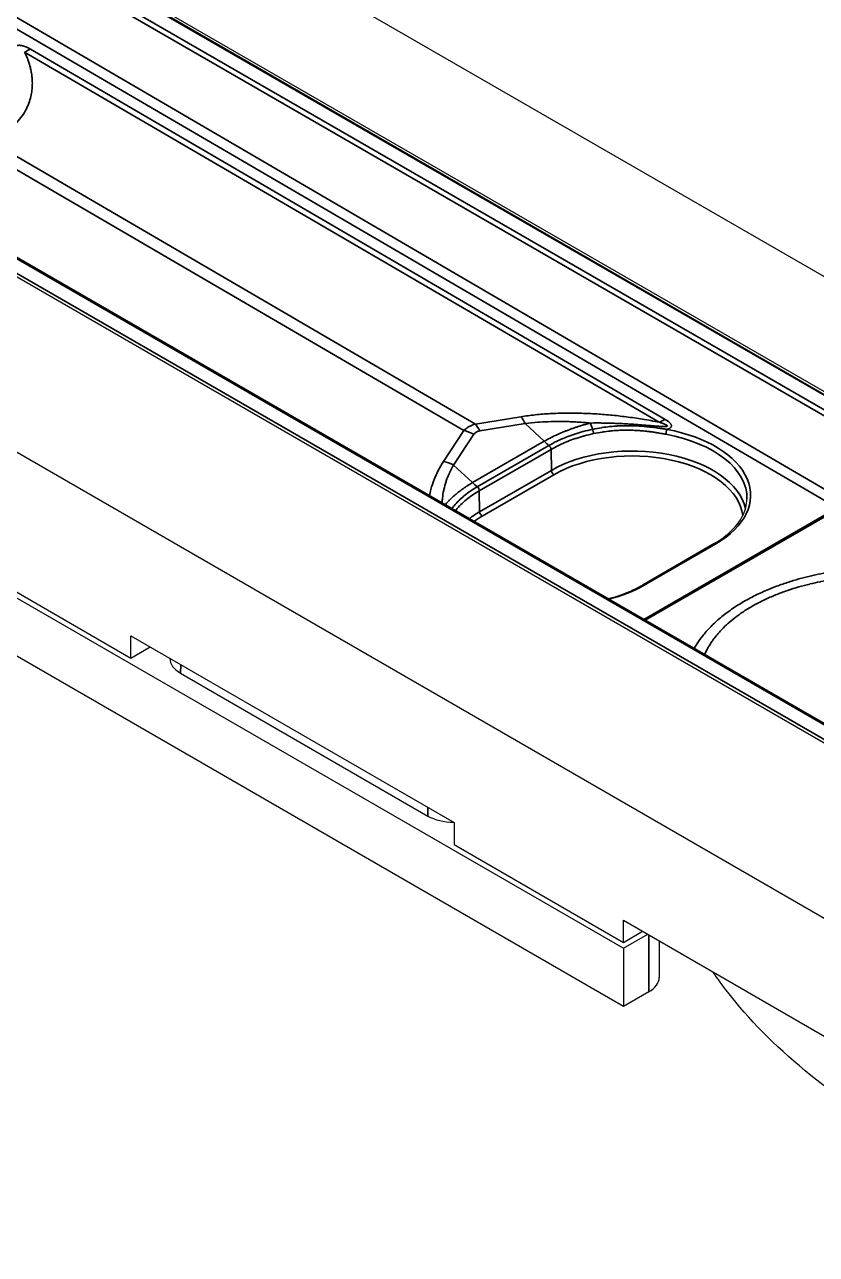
# Model space of a CAD drawing. Header units: millimetres. Extents: x 68 to 2000, y 100 to 2870.
# Drawn here: x 1280.8 to 1336.2, y 839.4 to 925.4 of the extents above; entities that cross this region are included whole.
import ezdxf

# ---------------------------------------------------------------- set-up
doc = ezdxf.new("R2010")
doc.units = ezdxf.units.MM
doc.header["$LTSCALE"] = 10
doc.layers.add('_Sichtbarkanten', color=7, linetype='Continuous', lineweight=25)
doc.layers.add('Sichtbar schmal (ISO)', color=7, linetype='Continuous', lineweight=35)

msp = doc.modelspace()

# ---------------------------------------------------------------- linework, layer by layer
at = {"layer": '_Sichtbarkanten'}
for p, q in [((1204.086, 984.388), (1557.64, 780.264)), ((1215.401, 969.636), (1532.191, 786.737)), ((1215.93, 969.507), (1531.866, 787.102)), ((1165.195, 961.934), (1518.749, 757.81)), ((1512.209, 775.207), (1195.431, 958.099)), ((1510.546, 774.793), (1194.611, 957.199)), ((1172.443, 947.544), (1322.71, 860.787)), ((1322.71, 856.705), (1172.443, 943.461)), ((1321.852, 898.1), (1321.851, 898.1)), ((1259.594, 897.635), (1288.232, 881.101)), ((1329.054, 889.105), (1324.033, 886.206)), ((1288.232, 881.101), (1288.232, 882.653)), ((1288.232, 882.653), (1310.859, 869.589)), ((1288.232, 881.101), (1289.575, 881.877)), ((1291.699, 880.042), (1309.025, 870.039)), ((1310.859, 869.589), (1310.859, 868.037)), ((1310.859, 868.037), (1322.703, 861.199)), ((1322.703, 861.199), (1322.703, 862.75)), ((1322.703, 862.75), (1361.241, 840.501)), ((1322.703, 861.199), (1324.047, 861.975)), ((1322.71, 860.787), (1324.407, 861.767)), ((1322.71, 860.787), (1322.71, 856.705)), ((1325.21, 861.304), (1325.21, 858.746)), ((1324.477, 857.725), (1322.71, 856.705))]:
    msp.add_line(p, q, dxfattribs=at)
for centre, major_axis, ratio, start_param, end_param in [((1293.47, 881.062), (-2.503, 0), 0.576647, 6.275518, 7.067974), ((1310.792, 871.061), (2.5, 0), 0.578054, 3.9276, 4.720056), ((1322.71, 858.746), (2.5, 0), 0.57735, 5.497787, 6.283185)]:
    msp.add_ellipse(centre, major_axis=major_axis, ratio=ratio, start_param=start_param, end_param=end_param, dxfattribs=at)
for points, knots in [([(1329.054, 889.105), (1329.656, 889.452), (1330.163, 889.86), (1330.906, 890.718), (1331.155, 891.176), (1331.322, 891.831), (1331.35, 892.028), (1331.354, 892.226)], [0, 0, 0, 0, 0.516937, 0.516937, 1.025383, 1.025383, 1.242957, 1.242957, 1.242957, 1.242957]), ([(1321.613, 885.248), (1322.152, 885.386), (1322.665, 885.559), (1323.453, 885.895), (1323.754, 886.045), (1324.033, 886.206)], [2.7346753, 2.7346753, 2.7346753, 2.7346753, 3.087735, 3.087735, 3.3269, 3.3269, 3.3269, 3.3269]), ([(1361.241, 839.767), (1361.143, 839.791), (1361.045, 839.816), (1360.948, 839.842), (1357.715, 840.675), (1354.509, 841.729), (1351.438, 842.967), (1348.367, 844.205), (1345.432, 845.627), (1342.732, 847.186), (1340.033, 848.745), (1337.569, 850.439), (1335.424, 852.212), (1333.28, 853.985), (1331.455, 855.836), (1330.012, 857.703), (1329.647, 858.175), (1329.306, 858.648), (1328.99, 859.121)], [0.0950371, 0.0950371, 0.0950371, 0.0950371, 0.1010675, 0.1010675, 0.1010675, 0.3005338, 0.3005338, 0.3005338, 0.5, 0.5, 0.5, 0.6994662, 0.6994662, 0.6994662, 0.8989325, 0.8989325, 0.8989325, 0.9493881, 0.9493881, 0.9493881, 0.9493881])]:
    msp.add_open_spline(points, degree=3, knots=knots, dxfattribs=at)
at = {"layer": 'Sichtbar schmal (ISO)'}
for p, q in [((1532.066, 786.724), (1215.276, 969.623)), ((1530.993, 785.911), (1214.216, 968.803)), ((1214.392, 969.106), (1531.17, 786.214)), ((1338.016, 892.207), (1214.216, 964.445)), ((1337.66, 891.603), (1213.86, 963.841)), ((1512.084, 775.195), (1195.306, 958.087)), ((1194.41, 957.576), (1511.201, 774.677)), ((1325.618, 897.806), (1281.196, 923.722)), ((1325.215, 897.6), (1280.792, 923.516)), ((1312.343, 897.479), (1278.825, 917.034)), ((1311.536, 897.014), (1278.018, 916.568)), ((1315.53, 897.99), (1312.343, 897.479)), ((1322.021, 898.084), (1322.021, 898.084)), ((1311.536, 897.014), (1310.113, 894.863)), ((1315.836, 897.505), (1312.649, 896.994)), ((1315.836, 897.505), (1317.162, 896.271)), ((1312.246, 896.761), (1310.822, 894.61)), ((1312.149, 893.376), (1317.162, 896.271)), ((1317.495, 895.981), (1312.481, 893.087)), ((1317.64, 895.705), (1312.62, 892.806)), ((1317.64, 895.705), (1317.662, 894.235)), ((1310.822, 894.61), (1312.149, 893.376)), ((1317.662, 894.235), (1312.642, 891.336)), ((1317.839, 893.932), (1312.819, 891.034)), ((1312.62, 892.806), (1312.642, 891.336)), ((1324.133, 883.793), (1337.66, 891.603)), ((1324.226, 883.74), (1337.753, 891.55)), ((1324.159, 886.193), (1329.179, 889.092)), ((1291.699, 880.042), (1291.735, 880.63)), ((1309.025, 870.039), (1309.025, 870.647)), ((1324.477, 861.726), (1324.477, 857.725))]:
    msp.add_line(p, q, dxfattribs=at)
for centre, major_axis, ratio, start_param, end_param in [((1281.214, 927.794), (2.52, 4.319), 0.574314, 3.815223, 3.92959), ((1315.319, 895.851), (0.396, -2.468), 0.393811, 2.240031, 2.552528), ((1325.637, 901.878), (2.52, 4.319), 0.574319, 3.815234, 3.929599), ((1311.729, 895.107), (2.085, -1.38), 0.678392, 1.764791, 2.077288), ((1312.132, 895.34), (0.396, -2.468), 0.393812, 2.240031, 2.552527), ((1320.868, 900.504), (0.844, -4.928), 0.236307, 5.314742, 5.431951), ((1320.533, 896.936), (0.052, -0.244), 0.269867, 0.94212, 2.279891), ((1325.757, 896.892), (-0.045, -0.246), 0.237435, 3.781913, 5.332802), ((1323.323, 892.509), (-8.283, 0.038), 0.580365, 2.35884, 4.416552), ((1318.196, 899.578), (2.5, -4.33), 0.57735, 5.201094, 5.298232), ((1323.322, 892.309), (-8.033, 0.038), 0.580459, 3.131914, 4.416633), ((1323.322, 890.967), (8.004, 0), 0.57735, 0.132278, 2.356194), ((1323.322, 890.766), (7.754, 0), 0.57735, 0.067114, 2.356194), ((1310.305, 892.957), (2.085, -1.38), 0.678392, 1.764791, 2.077288), ((1317.839, 894.136), (-0.125, 0.217), 0.57735, 0.802851, 2.356194), ((1313.182, 896.683), (2.5, -4.33), 0.57735, 5.201094, 5.298232), ((1312.445, 892.906), (0.121, -0.219), 0.577881, 0.813782, 2.167426), ((1318.302, 888.068), (-8.004, 0), 0.57735, 5.497787, 5.637259), ((1318.302, 887.868), (-7.754, 0), 0.57735, 5.497787, 5.609846), ((1312.819, 891.238), (-0.125, 0.217), 0.57735, 0.802851, 2.356194), ((1329.179, 888.888), (-0.125, 0.217), 0.57735, 5.492551, 6.283185), ((1318.302, 889.61), (-8.283, 0.038), 0.580366, 1.993328, 2.358839), ((1324.158, 885.99), (-0.125, 0.217), 0.57735, 5.492551, 6.283185)]:
    msp.add_ellipse(centre, major_axis=major_axis, ratio=ratio, start_param=start_param, end_param=end_param, dxfattribs=at)
for points, knots in [([(1281.196, 923.722), (1281.169, 923.738), (1281.116, 923.768), (1281.041, 923.807), (1280.967, 923.843), (1280.895, 923.874), (1280.825, 923.901), (1280.758, 923.925), (1280.692, 923.945), (1280.627, 923.96), (1280.565, 923.972), (1280.504, 923.98), (1280.447, 923.984), (1280.392, 923.985), (1280.34, 923.981), (1280.29, 923.974), (1280.238, 923.963), (1280.183, 923.945), (1280.128, 923.921), (1280.075, 923.891), (1280.024, 923.855), (1279.993, 923.827), (1279.978, 923.813)], [0, 0, 0, 0, 0.05, 0.1, 0.15, 0.2, 0.25, 0.3, 0.35, 0.4, 0.45, 0.5, 0.55, 0.6, 0.65, 0.7, 0.75, 0.8, 0.85, 0.9, 0.95, 1, 1, 1, 1]), ([(1280.25, 918.579), (1280.387, 918.728), (1280.635, 919.036), (1280.938, 919.549), (1281.144, 920.055), (1281.266, 920.525), (1281.325, 920.954), (1281.34, 921.347), (1281.321, 921.704), (1281.278, 922.032), (1281.217, 922.338), (1281.139, 922.634), (1281.043, 922.928), (1280.928, 923.223), (1280.839, 923.418), (1280.792, 923.516)], [0, 0, 0, 0, 0.0769231, 0.1538462, 0.2307692, 0.3076923, 0.3846154, 0.4615385, 0.5384615, 0.6153846, 0.6923077, 0.7692308, 0.8461538, 0.9230769, 0.9999999, 0.9999999, 0.9999999, 0.9999999]), ([(1325.215, 897.6), (1324.819, 897.68), (1324.038, 897.822), (1322.904, 897.988), (1321.795, 898.112), (1320.7, 898.196), (1319.636, 898.24), (1318.638, 898.246), (1317.591, 898.213), (1316.529, 898.131), (1315.859, 898.043), (1315.53, 897.99)], [0.0000004, 0.0000004, 0.0000004, 0.0000004, 0.1111111, 0.2222222, 0.3333333, 0.4444444, 0.5555556, 0.6666667, 0.7777778, 0.8888889, 1, 1, 1, 1]), ([(1325.758, 897.096), (1325.781, 897.104), (1325.825, 897.12), (1325.884, 897.146), (1325.935, 897.173), (1325.978, 897.202), (1326.011, 897.231), (1326.036, 897.261), (1326.053, 897.29), (1326.063, 897.32), (1326.067, 897.354), (1326.063, 897.392), (1326.05, 897.431), (1326.028, 897.472), (1325.997, 897.515), (1325.958, 897.559), (1325.909, 897.605), (1325.852, 897.652), (1325.785, 897.702), (1325.708, 897.753), (1325.649, 897.788), (1325.618, 897.806)], [0, 0, 0, 0, 0.0526316, 0.1052632, 0.1578947, 0.2105263, 0.2631579, 0.3157895, 0.3684211, 0.4210526, 0.4736842, 0.5263158, 0.5789474, 0.6315789, 0.6842105, 0.7368421, 0.7894737, 0.8421053, 0.8947368, 0.9473684, 0.9999987, 0.9999987, 0.9999987, 0.9999987]), ([(1312.343, 897.479), (1312.278, 897.461), (1312.215, 897.44), (1312.155, 897.417), (1312.095, 897.393), (1312.037, 897.368), (1311.982, 897.339), (1311.927, 897.311), (1311.875, 897.281), (1311.823, 897.248), (1311.772, 897.215), (1311.723, 897.179), (1311.675, 897.14), (1311.627, 897.101), (1311.581, 897.059), (1311.536, 897.014)], [0.000001, 0.000001, 0.000001, 0.000001, 0.2, 0.2, 0.2, 0.4, 0.4, 0.4, 0.6, 0.6, 0.6, 0.8, 0.8, 0.8, 1, 1, 1, 1]), ([(1312.649, 896.994), (1312.611, 896.988), (1312.54, 896.972), (1312.448, 896.937), (1312.369, 896.891), (1312.301, 896.834), (1312.263, 896.787), (1312.246, 896.761)], [0.0000019, 0.0000019, 0.0000019, 0.0000019, 0.2, 0.4, 0.6, 0.8, 1, 1, 1, 1]), ([(1320.387, 897.548), (1320.262, 897.56), (1320.137, 897.571), (1320.013, 897.581), (1319.83, 897.595), (1319.649, 897.608), (1319.469, 897.618), (1319.305, 897.627), (1319.143, 897.635), (1318.98, 897.64), (1318.844, 897.645), (1318.708, 897.649), (1318.57, 897.651), (1318.358, 897.654), (1318.143, 897.655), (1317.927, 897.652), (1317.834, 897.65), (1317.741, 897.648), (1317.648, 897.646), (1317.384, 897.639), (1317.119, 897.626), (1316.859, 897.608), (1316.813, 897.605), (1316.768, 897.601), (1316.723, 897.598), (1316.419, 897.574), (1316.123, 897.544), (1315.836, 897.505)], [0.0000009, 0.0000009, 0.0000009, 0.0000009, 0.0810431, 0.0810431, 0.0810431, 0.2, 0.2, 0.2, 0.3088826, 0.3088826, 0.3088826, 0.4, 0.4, 0.4, 0.5401149, 0.5401149, 0.5401149, 0.6, 0.6, 0.6, 0.7701501, 0.7701501, 0.7701501, 0.8, 0.8, 0.8, 1, 1, 1, 1]), ([(1317.162, 896.271), (1317.302, 896.351), (1317.438, 896.425), (1317.568, 896.492), (1317.58, 896.499), (1317.592, 896.505), (1317.604, 896.511), (1317.724, 896.572), (1317.838, 896.628), (1317.948, 896.68), (1317.969, 896.689), (1317.99, 896.699), (1318.01, 896.708), (1318.111, 896.755), (1318.208, 896.798), (1318.302, 896.839), (1318.33, 896.85), (1318.356, 896.862), (1318.383, 896.873), (1318.47, 896.909), (1318.554, 896.943), (1318.636, 896.976), (1318.667, 896.989), (1318.698, 897.001), (1318.729, 897.013), (1318.807, 897.043), (1318.882, 897.071), (1318.957, 897.099), (1318.991, 897.111), (1319.025, 897.123), (1319.058, 897.135), (1319.131, 897.161), (1319.202, 897.186), (1319.274, 897.211), (1319.31, 897.223), (1319.345, 897.235), (1319.381, 897.247), (1319.455, 897.271), (1319.529, 897.295), (1319.604, 897.319), (1319.639, 897.33), (1319.674, 897.341), (1319.709, 897.352), (1319.794, 897.379), (1319.881, 897.405), (1319.968, 897.43), (1319.994, 897.438), (1320.019, 897.445), (1320.045, 897.452), (1320.158, 897.485), (1320.272, 897.517), (1320.387, 897.548)], [0, 0, 0, 0, 0.1016951, 0.1016951, 0.1016951, 0.1111111, 0.1111111, 0.1111111, 0.2045975, 0.2045975, 0.2045975, 0.2222222, 0.2222222, 0.2222222, 0.3085673, 0.3085673, 0.3085673, 0.3333333, 0.3333333, 0.3333333, 0.4138171, 0.4138171, 0.4138171, 0.4444444, 0.4444444, 0.4444444, 0.5210089, 0.5210089, 0.5210089, 0.5555556, 0.5555556, 0.5555556, 0.6299216, 0.6299216, 0.6299216, 0.6666667, 0.6666667, 0.6666667, 0.7424194, 0.7424194, 0.7424194, 0.7777778, 0.7777778, 0.7777778, 0.8636836, 0.8636836, 0.8636836, 0.8888889, 0.8888889, 0.8888889, 0.9999987, 0.9999987, 0.9999987, 0.9999987]), ([(1320.549, 897.106), (1320.326, 897.059), (1320.107, 897.006), (1319.891, 896.948), (1319.886, 896.947), (1319.881, 896.946), (1319.875, 896.944), (1319.678, 896.891), (1319.485, 896.833), (1319.295, 896.771), (1319.273, 896.764), (1319.25, 896.757), (1319.228, 896.749), (1319.046, 896.688), (1318.868, 896.624), (1318.694, 896.555), (1318.666, 896.544), (1318.639, 896.533), (1318.611, 896.522), (1318.431, 896.449), (1318.257, 896.373), (1318.088, 896.292), (1318.069, 896.283), (1318.05, 896.274), (1318.031, 896.265), (1317.845, 896.175), (1317.666, 896.08), (1317.495, 895.981)], [0, 0, 0, 0, 0.195223, 0.195223, 0.195223, 0.2, 0.2, 0.2, 0.378744, 0.378744, 0.378744, 0.4, 0.4, 0.4, 0.572466, 0.572466, 0.572466, 0.6, 0.6, 0.6, 0.779927, 0.779927, 0.779927, 0.8, 0.8, 0.8, 1, 1, 1, 1]), ([(1320.387, 897.548), (1320.538, 897.55), (1320.685, 897.551), (1320.83, 897.551), (1320.921, 897.551), (1321.01, 897.551), (1321.099, 897.55), (1321.15, 897.55), (1321.201, 897.549), (1321.252, 897.549), (1321.39, 897.547), (1321.526, 897.545), (1321.661, 897.541), (1321.796, 897.538), (1321.929, 897.534), (1322.062, 897.529), (1322.117, 897.527), (1322.172, 897.525), (1322.227, 897.523), (1322.305, 897.52), (1322.381, 897.517), (1322.457, 897.513), (1322.588, 897.507), (1322.716, 897.5), (1322.838, 897.494), (1322.96, 897.487), (1323.075, 897.48), (1323.182, 897.473), (1323.256, 897.468), (1323.326, 897.463), (1323.393, 897.459), (1323.423, 897.457), (1323.452, 897.455), (1323.481, 897.453), (1323.574, 897.446), (1323.661, 897.44), (1323.743, 897.433), (1323.825, 897.427), (1323.903, 897.421), (1323.977, 897.415), (1324.051, 897.41), (1324.12, 897.404), (1324.187, 897.399), (1324.253, 897.393), (1324.316, 897.388), (1324.375, 897.383), (1324.435, 897.378), (1324.491, 897.373), (1324.545, 897.369), (1324.57, 897.367), (1324.595, 897.365), (1324.619, 897.363), (1324.646, 897.36), (1324.673, 897.358), (1324.7, 897.356), (1324.748, 897.352), (1324.795, 897.348), (1324.839, 897.344), (1324.883, 897.341), (1324.926, 897.337), (1324.966, 897.334), (1325.006, 897.331), (1325.044, 897.328), (1325.081, 897.325), (1325.117, 897.323), (1325.152, 897.32), (1325.185, 897.318), (1325.218, 897.316), (1325.25, 897.314), (1325.28, 897.312), (1325.311, 897.31), (1325.34, 897.308), (1325.367, 897.307), (1325.395, 897.305), (1325.422, 897.304), (1325.447, 897.303), (1325.473, 897.302), (1325.497, 897.302), (1325.52, 897.301), (1325.542, 897.301), (1325.564, 897.301), (1325.584, 897.301), (1325.604, 897.301), (1325.623, 897.301), (1325.64, 897.302), (1325.657, 897.303), (1325.673, 897.303), (1325.687, 897.305), (1325.702, 897.306), (1325.715, 897.308), (1325.726, 897.31), (1325.737, 897.312), (1325.747, 897.314), (1325.755, 897.316), (1325.763, 897.319), (1325.769, 897.321), (1325.774, 897.324), (1325.779, 897.327), (1325.782, 897.33), (1325.785, 897.334), (1325.787, 897.337), (1325.788, 897.34), (1325.788, 897.344), (1325.787, 897.348), (1325.786, 897.352), (1325.783, 897.357), (1325.78, 897.362), (1325.776, 897.367), (1325.769, 897.372), (1325.763, 897.378), (1325.755, 897.384), (1325.746, 897.39), (1325.737, 897.396), (1325.726, 897.403), (1325.714, 897.41), (1325.701, 897.417), (1325.687, 897.424), (1325.672, 897.431), (1325.656, 897.439), (1325.639, 897.447), (1325.62, 897.455), (1325.601, 897.463), (1325.581, 897.471), (1325.559, 897.48), (1325.537, 897.489), (1325.514, 897.498), (1325.488, 897.507), (1325.463, 897.517), (1325.436, 897.526), (1325.408, 897.536), (1325.379, 897.546), (1325.349, 897.556), (1325.317, 897.567), (1325.285, 897.578), (1325.251, 897.589), (1325.215, 897.6)], [0, 0, 0, 0, 0.02439, 0.02439, 0.02439, 0.039811, 0.039811, 0.039811, 0.04878, 0.04878, 0.04878, 0.073171, 0.073171, 0.073171, 0.097561, 0.097561, 0.097561, 0.107724, 0.107724, 0.107724, 0.121951, 0.121951, 0.121951, 0.146341, 0.146341, 0.146341, 0.170732, 0.170732, 0.170732, 0.187601, 0.187601, 0.187601, 0.195122, 0.195122, 0.195122, 0.219512, 0.219512, 0.219512, 0.243902, 0.243902, 0.243902, 0.268293, 0.268293, 0.268293, 0.292683, 0.292683, 0.292683, 0.317073, 0.317073, 0.317073, 0.32837, 0.32837, 0.32837, 0.341463, 0.341463, 0.341463, 0.365854, 0.365854, 0.365854, 0.390244, 0.390244, 0.390244, 0.414634, 0.414634, 0.414634, 0.439024, 0.439024, 0.439024, 0.463415, 0.463415, 0.463415, 0.487805, 0.487805, 0.487805, 0.512195, 0.512195, 0.512195, 0.536585, 0.536585, 0.536585, 0.560976, 0.560976, 0.560976, 0.585366, 0.585366, 0.585366, 0.609756, 0.609756, 0.609756, 0.634146, 0.634146, 0.634146, 0.658537, 0.658537, 0.658537, 0.682927, 0.682927, 0.682927, 0.707317, 0.707317, 0.707317, 0.731707, 0.731707, 0.731707, 0.756098, 0.756098, 0.756098, 0.780488, 0.780488, 0.780488, 0.804878, 0.804878, 0.804878, 0.829268, 0.829268, 0.829268, 0.853659, 0.853659, 0.853659, 0.878049, 0.878049, 0.878049, 0.902439, 0.902439, 0.902439, 0.926829, 0.926829, 0.926829, 0.95122, 0.95122, 0.95122, 0.97561, 0.97561, 0.97561, 1, 1, 1, 1]), ([(1325.758, 897.096), (1325.717, 897.103), (1325.673, 897.11), (1325.626, 897.118), (1325.623, 897.118), (1325.62, 897.119), (1325.617, 897.119), (1325.573, 897.127), (1325.526, 897.134), (1325.477, 897.142), (1325.47, 897.143), (1325.463, 897.145), (1325.455, 897.146), (1325.409, 897.153), (1325.36, 897.161), (1325.308, 897.169), (1325.296, 897.171), (1325.284, 897.173), (1325.272, 897.175), (1325.223, 897.182), (1325.173, 897.19), (1325.12, 897.198), (1325.103, 897.2), (1325.085, 897.203), (1325.067, 897.206), (1325.017, 897.213), (1324.965, 897.22), (1324.912, 897.227), (1324.888, 897.231), (1324.863, 897.234), (1324.838, 897.237), (1324.788, 897.244), (1324.736, 897.25), (1324.682, 897.257), (1324.65, 897.261), (1324.618, 897.265), (1324.585, 897.268), (1324.535, 897.274), (1324.483, 897.28), (1324.429, 897.286), (1324.388, 897.29), (1324.347, 897.294), (1324.305, 897.298), (1324.255, 897.303), (1324.203, 897.308), (1324.15, 897.312), (1324.099, 897.317), (1324.047, 897.321), (1323.993, 897.325), (1323.944, 897.328), (1323.894, 897.332), (1323.843, 897.335), (1323.779, 897.339), (1323.714, 897.343), (1323.646, 897.346), (1323.6, 897.348), (1323.552, 897.35), (1323.504, 897.352), (1323.425, 897.355), (1323.344, 897.357), (1323.26, 897.359), (1323.217, 897.36), (1323.173, 897.36), (1323.128, 897.361), (1323.032, 897.362), (1322.932, 897.361), (1322.829, 897.36), (1322.791, 897.359), (1322.752, 897.358), (1322.713, 897.357), (1322.596, 897.355), (1322.474, 897.35), (1322.346, 897.343), (1322.315, 897.341), (1322.284, 897.339), (1322.252, 897.337), (1322.11, 897.329), (1321.962, 897.317), (1321.807, 897.301), (1321.785, 897.299), (1321.764, 897.297), (1321.742, 897.295), (1321.572, 897.277), (1321.395, 897.255), (1321.208, 897.226), (1321.197, 897.224), (1321.186, 897.223), (1321.176, 897.221), (1320.977, 897.19), (1320.767, 897.153), (1320.549, 897.106)], [0, 0, 0, 0, 0.0625, 0.0625, 0.0625, 0.0664152, 0.0664152, 0.0664152, 0.125, 0.125, 0.125, 0.1332616, 0.1332616, 0.1332616, 0.1875, 0.1875, 0.1875, 0.2000516, 0.2000516, 0.2000516, 0.25, 0.25, 0.25, 0.266652, 0.266652, 0.266652, 0.3125, 0.3125, 0.3125, 0.3331533, 0.3331533, 0.3331533, 0.375, 0.375, 0.375, 0.3996259, 0.3996259, 0.3996259, 0.4375, 0.4375, 0.4375, 0.4661489, 0.4661489, 0.4661489, 0.5, 0.5, 0.5, 0.5327532, 0.5327532, 0.5327532, 0.5625, 0.5625, 0.5625, 0.5994492, 0.5994492, 0.5994492, 0.625, 0.625, 0.625, 0.6662511, 0.6662511, 0.6662511, 0.6875, 0.6875, 0.6875, 0.733172, 0.733172, 0.733172, 0.75, 0.75, 0.75, 0.8002452, 0.8002452, 0.8002452, 0.8125, 0.8125, 0.8125, 0.8673425, 0.8673425, 0.8673425, 0.875, 0.875, 0.875, 0.9341085, 0.9341085, 0.9341085, 0.9375, 0.9375, 0.9375, 0.9999998, 0.9999998, 0.9999998, 0.9999998]), ([(1325.684, 896.758), (1325.643, 896.765), (1325.6, 896.773), (1325.554, 896.782), (1325.551, 896.782), (1325.548, 896.783), (1325.545, 896.783), (1325.502, 896.791), (1325.456, 896.799), (1325.407, 896.808), (1325.4, 896.809), (1325.393, 896.811), (1325.387, 896.812), (1325.341, 896.82), (1325.293, 896.828), (1325.243, 896.837), (1325.231, 896.839), (1325.219, 896.841), (1325.208, 896.843), (1325.16, 896.851), (1325.111, 896.86), (1325.06, 896.868), (1325.043, 896.871), (1325.026, 896.874), (1325.008, 896.876), (1324.96, 896.884), (1324.91, 896.892), (1324.858, 896.9), (1324.834, 896.903), (1324.81, 896.907), (1324.786, 896.91), (1324.737, 896.917), (1324.687, 896.925), (1324.634, 896.932), (1324.604, 896.936), (1324.572, 896.94), (1324.54, 896.944), (1324.491, 896.95), (1324.441, 896.956), (1324.389, 896.963), (1324.349, 896.967), (1324.309, 896.972), (1324.268, 896.976), (1324.219, 896.981), (1324.169, 896.986), (1324.118, 896.991), (1324.068, 896.996), (1324.018, 897.001), (1323.965, 897.005), (1323.918, 897.009), (1323.869, 897.013), (1323.82, 897.016), (1323.758, 897.021), (1323.694, 897.025), (1323.629, 897.029), (1323.583, 897.031), (1323.537, 897.034), (1323.49, 897.036), (1323.414, 897.039), (1323.335, 897.042), (1323.253, 897.044), (1323.211, 897.045), (1323.169, 897.046), (1323.125, 897.047), (1323.032, 897.048), (1322.935, 897.048), (1322.834, 897.047), (1322.797, 897.047), (1322.759, 897.046), (1322.721, 897.046), (1322.607, 897.043), (1322.489, 897.039), (1322.365, 897.033), (1322.335, 897.031), (1322.304, 897.03), (1322.273, 897.028), (1322.135, 897.02), (1321.991, 897.009), (1321.84, 896.994), (1321.819, 896.992), (1321.798, 896.99), (1321.777, 896.988), (1321.612, 896.97), (1321.44, 896.949), (1321.258, 896.921), (1321.247, 896.92), (1321.237, 896.918), (1321.226, 896.916), (1321.033, 896.886), (1320.829, 896.85), (1320.617, 896.804)], [0, 0, 0, 0, 0.0625, 0.0625, 0.0625, 0.066415, 0.066415, 0.066415, 0.125, 0.125, 0.125, 0.133261, 0.133261, 0.133261, 0.1875, 0.1875, 0.1875, 0.200051, 0.200051, 0.200051, 0.25, 0.25, 0.25, 0.266651, 0.266651, 0.266651, 0.3125, 0.3125, 0.3125, 0.333153, 0.333153, 0.333153, 0.375, 0.375, 0.375, 0.399625, 0.399625, 0.399625, 0.4375, 0.4375, 0.4375, 0.466148, 0.466148, 0.466148, 0.5, 0.5, 0.5, 0.532753, 0.532753, 0.532753, 0.5625, 0.5625, 0.5625, 0.599449, 0.599449, 0.599449, 0.625, 0.625, 0.625, 0.66625, 0.66625, 0.66625, 0.6875, 0.6875, 0.6875, 0.733171, 0.733171, 0.733171, 0.75, 0.75, 0.75, 0.800244, 0.800244, 0.800244, 0.8125, 0.8125, 0.8125, 0.867342, 0.867342, 0.867342, 0.875, 0.875, 0.875, 0.934107, 0.934107, 0.934107, 0.9375, 0.9375, 0.9375, 1, 1, 1, 1]), ([(1320.617, 896.804), (1320.4, 896.757), (1320.185, 896.706), (1319.975, 896.649), (1319.97, 896.647), (1319.965, 896.646), (1319.96, 896.645), (1319.768, 896.593), (1319.579, 896.536), (1319.393, 896.475), (1319.372, 896.468), (1319.35, 896.461), (1319.329, 896.454), (1319.151, 896.394), (1318.977, 896.331), (1318.807, 896.264), (1318.78, 896.253), (1318.754, 896.243), (1318.728, 896.232), (1318.552, 896.161), (1318.381, 896.086), (1318.215, 896.007), (1318.198, 895.998), (1318.18, 895.99), (1318.163, 895.982), (1317.982, 895.894), (1317.807, 895.801), (1317.64, 895.705)], [0, 0, 0, 0, 0.1954813, 0.1954813, 0.1954813, 0.2, 0.2, 0.2, 0.3792433, 0.3792433, 0.3792433, 0.4, 0.4, 0.4, 0.5732191, 0.5732191, 0.5732191, 0.6, 0.6, 0.6, 0.7809523, 0.7809523, 0.7809523, 0.8, 0.8, 0.8, 1, 1, 1, 1]), ([(1317.495, 895.981), (1317.511, 895.969), (1317.526, 895.954), (1317.541, 895.937), (1317.555, 895.921), (1317.569, 895.903), (1317.581, 895.884), (1317.593, 895.865), (1317.603, 895.845), (1317.612, 895.824), (1317.621, 895.804), (1317.628, 895.783), (1317.632, 895.763), (1317.637, 895.743), (1317.64, 895.723), (1317.64, 895.705)], [0, 0, 0, 0, 0.2, 0.2, 0.2, 0.4, 0.4, 0.4, 0.6, 0.6, 0.6, 0.8, 0.8, 0.8, 1, 1, 1, 1]), ([(1310.113, 894.863), (1309.975, 894.656), (1309.729, 894.233), (1309.443, 893.591), (1309.248, 892.988), (1309.163, 892.604), (1309.134, 892.453)], [0, 0, 0, 0, 0.1111111, 0.2222222, 0.3333333, 0.4042654, 0.4042654, 0.4042654, 0.4042654]), ([(1310.822, 894.61), (1310.715, 894.433), (1310.618, 894.251), (1310.533, 894.067), (1310.529, 894.059), (1310.525, 894.051), (1310.522, 894.043), (1310.439, 893.864), (1310.368, 893.683), (1310.305, 893.498), (1310.301, 893.485), (1310.296, 893.473), (1310.292, 893.46), (1310.233, 893.279), (1310.181, 893.092), (1310.14, 892.902), (1310.136, 892.883), (1310.132, 892.865), (1310.128, 892.846), (1310.089, 892.661), (1310.06, 892.473), (1310.04, 892.284), (1310.037, 892.259), (1310.035, 892.234), (1310.033, 892.209), (1310.025, 892.121), (1310.019, 892.033), (1310.015, 891.944)], [0, 0, 0, 0, 0.1916286, 0.1916286, 0.1916286, 0.2, 0.2, 0.2, 0.3874298, 0.3874298, 0.3874298, 0.4, 0.4, 0.4, 0.5822938, 0.5822938, 0.5822938, 0.6, 0.6, 0.6, 0.7767429, 0.7767429, 0.7767429, 0.8, 0.8, 0.8, 0.881529, 0.881529, 0.881529, 0.881529]), ([(1310.225, 891.823), (1310.255, 891.858), (1310.286, 891.893), (1310.317, 891.928), (1310.318, 891.929), (1310.319, 891.93), (1310.32, 891.932), (1310.373, 891.991), (1310.428, 892.049), (1310.485, 892.107), (1310.487, 892.11), (1310.489, 892.112), (1310.492, 892.115), (1310.548, 892.172), (1310.606, 892.23), (1310.667, 892.288), (1310.67, 892.29), (1310.673, 892.293), (1310.676, 892.295), (1310.738, 892.354), (1310.804, 892.414), (1310.874, 892.476), (1310.876, 892.478), (1310.878, 892.479), (1310.88, 892.481), (1310.953, 892.544), (1311.031, 892.609), (1311.116, 892.677), (1311.201, 892.745), (1311.294, 892.816), (1311.395, 892.889), (1311.398, 892.891), (1311.401, 892.894), (1311.404, 892.896), (1311.504, 892.968), (1311.612, 893.043), (1311.734, 893.122), (1311.738, 893.124), (1311.742, 893.127), (1311.746, 893.129), (1311.867, 893.208), (1312.001, 893.291), (1312.149, 893.376)], [0.157285, 0.157285, 0.157285, 0.157285, 0.2202069, 0.2202069, 0.2202069, 0.2222222, 0.2222222, 0.2222222, 0.3289428, 0.3289428, 0.3289428, 0.3333333, 0.3333333, 0.3333333, 0.4397204, 0.4397204, 0.4397204, 0.4444444, 0.4444444, 0.4444444, 0.5525559, 0.5525559, 0.5525559, 0.5555556, 0.5555556, 0.5555556, 0.6666667, 0.6666667, 0.6666667, 0.7777778, 0.7777778, 0.7777778, 0.7809813, 0.7809813, 0.7809813, 0.8888889, 0.8888889, 0.8888889, 0.8924224, 0.8924224, 0.8924224, 1, 1, 1, 1]), ([(1312.481, 893.087), (1312.313, 892.99), (1312.152, 892.888), (1311.999, 892.783), (1311.996, 892.781), (1311.993, 892.779), (1311.99, 892.777), (1311.85, 892.681), (1311.716, 892.581), (1311.589, 892.478), (1311.575, 892.467), (1311.561, 892.455), (1311.547, 892.444), (1311.426, 892.344), (1311.312, 892.241), (1311.205, 892.137), (1311.189, 892.121), (1311.173, 892.105), (1311.157, 892.09), (1311.048, 891.98), (1310.946, 891.867), (1310.852, 891.753), (1310.843, 891.742), (1310.834, 891.73), (1310.824, 891.719), (1310.78, 891.663), (1310.737, 891.607), (1310.697, 891.551)], [0, 0, 0, 0, 0.1963807, 0.1963807, 0.1963807, 0.2, 0.2, 0.2, 0.3800145, 0.3800145, 0.3800145, 0.4, 0.4, 0.4, 0.574095, 0.574095, 0.574095, 0.6, 0.6, 0.6, 0.7817764, 0.7817764, 0.7817764, 0.8, 0.8, 0.8, 0.8880076, 0.8880076, 0.8880076, 0.8880076]), ([(1312.62, 892.806), (1312.453, 892.71), (1312.293, 892.609), (1312.141, 892.505), (1311.989, 892.4), (1311.845, 892.291), (1311.709, 892.18), (1311.573, 892.068), (1311.446, 891.953), (1311.329, 891.835), (1311.211, 891.717), (1311.102, 891.596), (1311.003, 891.473), (1310.985, 891.451), (1310.967, 891.428), (1310.949, 891.405)], [0, 0, 0, 0, 0.2, 0.2, 0.2, 0.4, 0.4, 0.4, 0.6, 0.6, 0.6, 0.8, 0.8, 0.8, 0.8370099, 0.8370099, 0.8370099, 0.8370099]), ([(1327.654, 881.76), (1327.72, 881.878), (1327.891, 882.163), (1328.239, 882.651), (1328.748, 883.238), (1329.393, 883.848), (1330.16, 884.444), (1331.02, 884.999), (1331.935, 885.491), (1332.86, 885.909), (1333.755, 886.251), (1334.597, 886.525), (1335.388, 886.746), (1336.152, 886.927), (1336.914, 887.08), (1337.692, 887.209), (1338.484, 887.313), (1339.285, 887.392), (1340.092, 887.446), (1340.909, 887.475), (1341.743, 887.479), (1342.595, 887.456), (1343.454, 887.407), (1344.35, 887.328), (1344.955, 887.256), (1345.261, 887.215)], [0.3110324, 0.3110324, 0.3110324, 0.3110324, 0.3333333, 0.3636364, 0.3939394, 0.4242424, 0.4545455, 0.4848485, 0.5151515, 0.5454545, 0.5757576, 0.6060606, 0.6363636, 0.6666667, 0.6969697, 0.7272727, 0.7575758, 0.7878788, 0.8181818, 0.8484848, 0.8787879, 0.9090909, 0.9393939, 0.969697, 1, 1, 1, 1]), ([(1328.391, 881.335), (1328.413, 881.386), (1328.436, 881.438), (1328.461, 881.49), (1328.5, 881.574), (1328.543, 881.659), (1328.59, 881.746), (1328.627, 881.814), (1328.666, 881.884), (1328.709, 881.955), (1328.768, 882.053), (1328.832, 882.154), (1328.903, 882.258), (1328.95, 882.326), (1329, 882.395), (1329.053, 882.466), (1329.14, 882.582), (1329.236, 882.701), (1329.341, 882.823), (1329.397, 882.888), (1329.456, 882.954), (1329.518, 883.02), (1329.641, 883.152), (1329.776, 883.286), (1329.92, 883.42), (1329.982, 883.478), (1330.046, 883.535), (1330.112, 883.592), (1330.275, 883.734), (1330.449, 883.875), (1330.632, 884.012), (1330.695, 884.059), (1330.758, 884.105), (1330.823, 884.151), (1331.024, 884.295), (1331.235, 884.434), (1331.453, 884.566), (1331.51, 884.601), (1331.567, 884.636), (1331.625, 884.67), (1331.859, 884.807), (1332.099, 884.937), (1332.341, 885.059), (1332.388, 885.082), (1332.434, 885.105), (1332.481, 885.128), (1332.738, 885.253), (1332.996, 885.369), (1333.251, 885.475), (1333.284, 885.488), (1333.316, 885.502), (1333.349, 885.515), (1333.617, 885.624), (1333.88, 885.722), (1334.137, 885.811), (1334.155, 885.817), (1334.173, 885.823), (1334.192, 885.83), (1334.46, 885.921), (1334.72, 886.002), (1334.973, 886.075), (1334.979, 886.077), (1334.984, 886.078), (1334.989, 886.08), (1335.247, 886.154), (1335.497, 886.219), (1335.743, 886.278), (1335.749, 886.28), (1335.755, 886.281), (1335.761, 886.283), (1336, 886.34), (1336.236, 886.392), (1336.47, 886.438), (1336.487, 886.442), (1336.504, 886.445), (1336.521, 886.448), (1336.745, 886.492), (1336.968, 886.532), (1337.194, 886.568), (1337.222, 886.573), (1337.25, 886.577), (1337.278, 886.582), (1337.493, 886.615), (1337.71, 886.645), (1337.928, 886.672), (1337.968, 886.677), (1338.009, 886.682), (1338.049, 886.687), (1338.256, 886.711), (1338.464, 886.732), (1338.673, 886.75), (1338.725, 886.754), (1338.778, 886.759), (1338.831, 886.763), (1339.028, 886.778), (1339.226, 886.791), (1339.424, 886.801), (1339.489, 886.804), (1339.553, 886.807), (1339.618, 886.809), (1339.805, 886.817), (1339.992, 886.822), (1340.179, 886.824), (1340.256, 886.825), (1340.333, 886.826), (1340.409, 886.826), (1340.586, 886.826), (1340.763, 886.824), (1340.941, 886.82), (1341.03, 886.818), (1341.119, 886.815), (1341.209, 886.812), (1341.376, 886.806), (1341.544, 886.798), (1341.713, 886.788), (1341.815, 886.781), (1341.918, 886.774), (1342.021, 886.766), (1342.178, 886.754), (1342.336, 886.741), (1342.493, 886.725), (1342.61, 886.713), (1342.726, 886.701), (1342.843, 886.687), (1342.989, 886.67), (1343.135, 886.651), (1343.282, 886.63), (1343.41, 886.612), (1343.539, 886.593), (1343.669, 886.572), (1343.807, 886.549), (1343.947, 886.525), (1344.087, 886.5), (1344.231, 886.473), (1344.377, 886.445), (1344.522, 886.415), (1344.649, 886.388), (1344.775, 886.361), (1344.9, 886.332), (1345.059, 886.296), (1345.217, 886.257), (1345.37, 886.218), (1345.475, 886.191), (1345.579, 886.164), (1345.68, 886.136), (1345.837, 886.093), (1345.988, 886.05), (1346.135, 886.006), (1346.223, 885.979), (1346.309, 885.953), (1346.394, 885.926), (1346.547, 885.878), (1346.697, 885.829), (1346.845, 885.778), (1346.919, 885.753), (1346.993, 885.727), (1347.067, 885.701), (1347.227, 885.645), (1347.387, 885.586), (1347.547, 885.525), (1347.608, 885.502), (1347.67, 885.478), (1347.731, 885.454), (1347.901, 885.388), (1348.07, 885.32), (1348.237, 885.25), (1348.288, 885.229), (1348.338, 885.208), (1348.389, 885.187), (1348.565, 885.112), (1348.74, 885.036), (1348.911, 884.959), (1348.949, 884.942), (1348.988, 884.925), (1349.026, 884.907), (1349.205, 884.826), (1349.379, 884.745), (1349.55, 884.664), (1349.577, 884.652), (1349.604, 884.639), (1349.63, 884.626)], [0.3542652, 0.3542652, 0.3542652, 0.3542652, 0.3617021, 0.3617021, 0.3617021, 0.3736094, 0.3736094, 0.3736094, 0.3829787, 0.3829787, 0.3829787, 0.3958207, 0.3958207, 0.3958207, 0.4042553, 0.4042553, 0.4042553, 0.4181077, 0.4181077, 0.4181077, 0.4255319, 0.4255319, 0.4255319, 0.4404113, 0.4404113, 0.4404113, 0.4468085, 0.4468085, 0.4468085, 0.4626811, 0.4626811, 0.4626811, 0.4680851, 0.4680851, 0.4680851, 0.4849459, 0.4849459, 0.4849459, 0.4893617, 0.4893617, 0.4893617, 0.5072216, 0.5072216, 0.5072216, 0.5106383, 0.5106383, 0.5106383, 0.5295051, 0.5295051, 0.5295051, 0.5319149, 0.5319149, 0.5319149, 0.5517803, 0.5517803, 0.5517803, 0.5531915, 0.5531915, 0.5531915, 0.5740327, 0.5740327, 0.5740327, 0.5744681, 0.5744681, 0.5744681, 0.5957447, 0.5957447, 0.5957447, 0.596269, 0.596269, 0.596269, 0.6170213, 0.6170213, 0.6170213, 0.6185012, 0.6185012, 0.6185012, 0.6382979, 0.6382979, 0.6382979, 0.6407604, 0.6407604, 0.6407604, 0.6595745, 0.6595745, 0.6595745, 0.6630565, 0.6630565, 0.6630565, 0.6808511, 0.6808511, 0.6808511, 0.6853421, 0.6853421, 0.6853421, 0.7021277, 0.7021277, 0.7021277, 0.7076021, 0.7076021, 0.7076021, 0.7234043, 0.7234043, 0.7234043, 0.7298535, 0.7298535, 0.7298535, 0.7446809, 0.7446809, 0.7446809, 0.7521023, 0.7521023, 0.7521023, 0.7659574, 0.7659574, 0.7659574, 0.774393, 0.774393, 0.774393, 0.787234, 0.787234, 0.787234, 0.7966947, 0.7966947, 0.7966947, 0.8085106, 0.8085106, 0.8085106, 0.8187939, 0.8187939, 0.8187939, 0.8297872, 0.8297872, 0.8297872, 0.8411405, 0.8411405, 0.8411405, 0.8510638, 0.8510638, 0.8510638, 0.8637006, 0.8637006, 0.8637006, 0.8723404, 0.8723404, 0.8723404, 0.8856987, 0.8856987, 0.8856987, 0.893617, 0.893617, 0.893617, 0.9078166, 0.9078166, 0.9078166, 0.9148936, 0.9148936, 0.9148936, 0.9302487, 0.9302487, 0.9302487, 0.9361702, 0.9361702, 0.9361702, 0.9525021, 0.9525021, 0.9525021, 0.9574468, 0.9574468, 0.9574468, 0.9748045, 0.9748045, 0.9748045, 0.9787234, 0.9787234, 0.9787234, 0.9971166, 0.9971166, 0.9971166, 1, 1, 1, 1])]:
    msp.add_open_spline(points, degree=3, knots=knots, dxfattribs=at)

doc.saveas('drawing.dxf')
